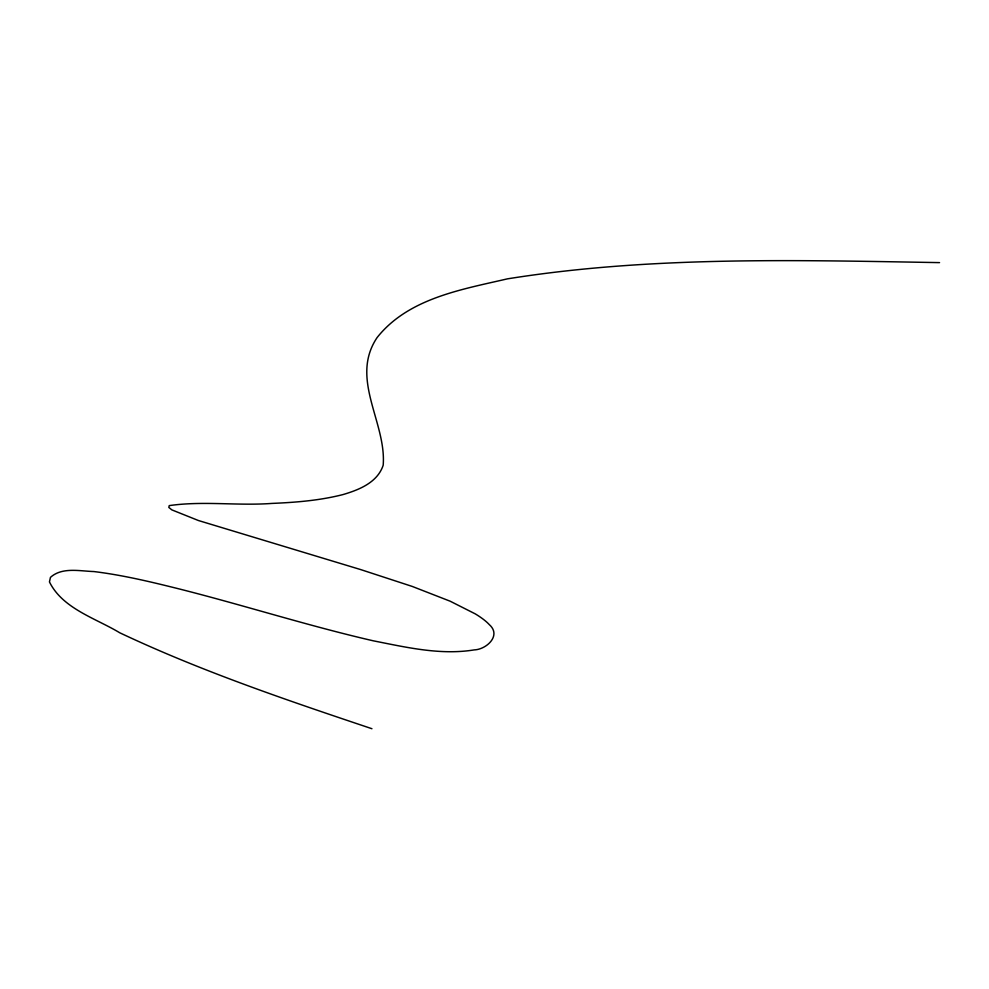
<?xml version="1.0" encoding="UTF-8"?>
<svg xmlns="http://www.w3.org/2000/svg" width="989" height="989" viewBox="0 0 989 989"><rect width="100%" height="100%" fill="white"/><g stroke="black" fill="none" stroke-linecap="round" stroke-linejoin="round"><path stroke-width="1.48" d="M939.55 262.617C795.465 260.144 650.206 256.04 507.382 278.861C461.381 289.567 408.234 298.307 377.081 337.595C349.463 378.812 386.563 422.414 383.188 465.226C377.501 482.521 359.094 489.827 343.084 494.549C319.855 500.508 295.859 502.412 271.975 503.413C237.83 505.972 203.079 500.718 169.243 505.614L168.822 507.431L171.851 509.879L198.43 520.523L360.824 569.627L412.289 586.452L450.156 601.201L475.264 613.872A45.679 12.424 22.4 0 1 489.271 624.591C501.794 635.519 486.403 649.526 474.226 649.897C440.464 655.41 406.306 647.313 373.273 640.81C308.16 625.839 244.468 605.429 179.714 589.061C151.379 581.977 122.896 575.104 93.881 571.555C79.701 571.123 62.035 566.907 50.464 577.366L49.45 581.915C62.641 608.717 95.673 618.236 119.743 632.775C201.187 671.222 286.686 700.101 371.938 728.72"/></g></svg>
